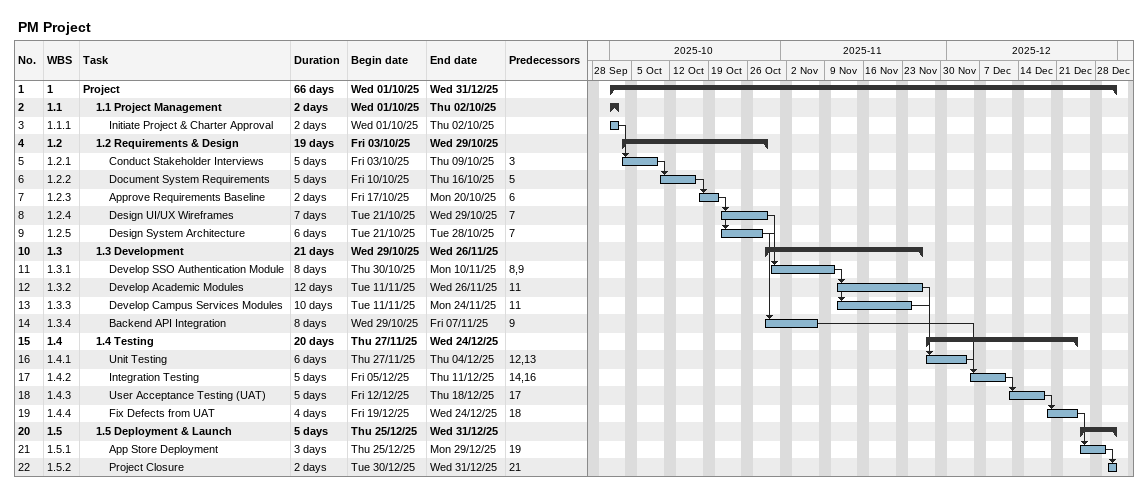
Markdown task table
PM Project

| ID | WBS | Task | Duration | Start | Finish | Predecessors |
|---|---|---|---|---|---|---|
| 1 | 1 | **Project** | 66d | 2025-10-01 | 2025-12-31 |  |
| 2 | 1.1 | **1.1 Project Management** | 2d | 2025-10-01 | 2025-10-02 |  |
| 3 | 1.1.1 | Initiate Project & Charter Approval | 2d | 2025-10-01 | 2025-10-02 |  |
| 4 | 1.2 | **1.2 Requirements & Design** | 19d | 2025-10-03 | 2025-10-29 |  |
| 5 | 1.2.1 | Conduct Stakeholder Interviews | 5d | 2025-10-03 | 2025-10-09 | 3 |
| 6 | 1.2.2 | Document System Requirements | 5d | 2025-10-10 | 2025-10-16 | 5 |
| 7 | 1.2.3 | Approve Requirements Baseline | 2d | 2025-10-17 | 2025-10-20 | 6 |
| 8 | 1.2.4 | Design UI/UX Wireframes | 7d | 2025-10-21 | 2025-10-29 | 7 |
| 9 | 1.2.5 | Design System Architecture | 6d | 2025-10-21 | 2025-10-28 | 7 |
| 10 | 1.3 | **1.3 Development** | 21d | 2025-10-29 | 2025-11-26 |  |
| 11 | 1.3.1 | Develop SSO Authentication Module | 8d | 2025-10-30 | 2025-11-10 | 8, 9 |
| 12 | 1.3.2 | Develop Academic Modules | 12d | 2025-11-11 | 2025-11-26 | 11 |
| 13 | 1.3.3 | Develop Campus Services Modules | 10d | 2025-11-11 | 2025-11-24 | 11 |
| 14 | 1.3.4 | Backend API Integration | 8d | 2025-10-29 | 2025-11-07 | 9 |
| 15 | 1.4 | **1.4 Testing** | 20d | 2025-11-27 | 2025-12-24 |  |
| 16 | 1.4.1 | Unit Testing | 6d | 2025-11-27 | 2025-12-04 | 12, 13 |
| 17 | 1.4.2 | Integration Testing | 5d | 2025-12-05 | 2025-12-11 | 14, 16 |
| 18 | 1.4.3 | User Acceptance Testing (UAT) | 5d | 2025-12-12 | 2025-12-18 | 17 |
| 19 | 1.4.4 | Fix Defects from UAT | 4d | 2025-12-19 | 2025-12-24 | 18 |
| 20 | 1.5 | **1.5 Deployment & Launch** | 5d | 2025-12-25 | 2025-12-31 |  |
| 21 | 1.5.1 | App Store Deployment | 3d | 2025-12-25 | 2025-12-29 | 19 |
| 22 | 1.5.2 | Project Closure | 2d | 2025-12-30 | 2025-12-31 | 21 |
